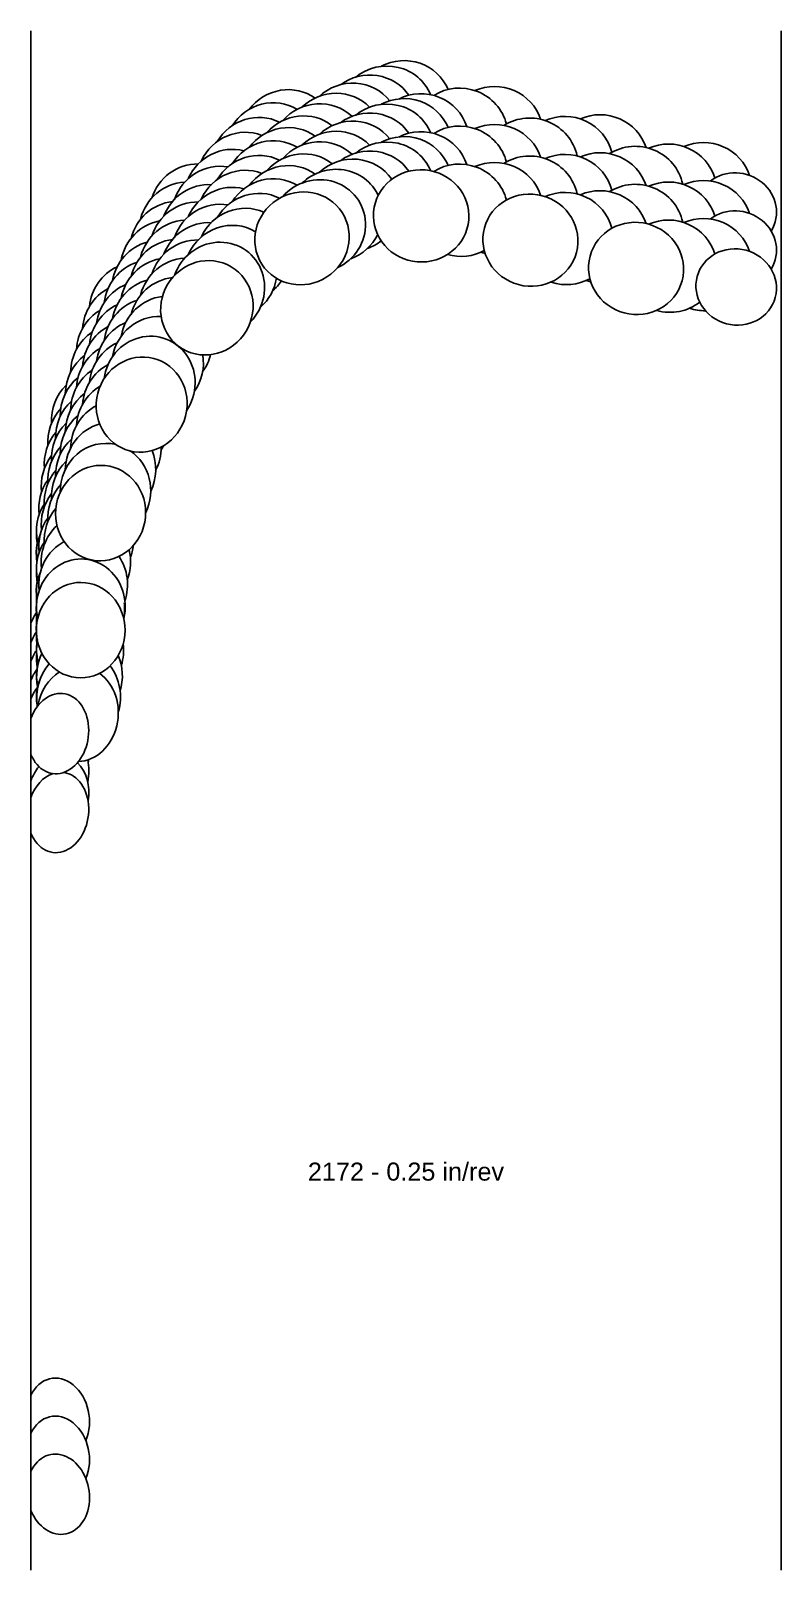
# Model space of a CAD drawing. Header units: inches. Extents: x -4.9 to 0, y -9 to 1.1.
import ezdxf
from ezdxf.enums import TextEntityAlignment as Align

# ---------------------------------------------------------------- set-up
doc = ezdxf.new("R2010")
doc.units = ezdxf.units.IN
doc.header["$MEASUREMENT"] = 0
for name, color, linetype, true_color in [('Blade_1', 30, 'Continuous', 0xff7f00), ('Blade_2', 7, 'Continuous', 0xcccc00), ('Blade_3', 7, 'Continuous', 0x00cc00), ('Blade_4', 7, 'Continuous', 0x00cccc), ('Blade_5', 7, 'Continuous', 0x0066cc), ('Blade_6', 190, 'Continuous', 0x7f00ff), ('Blade_7', 7, 'Continuous', 0xcc00cc)]:
    doc.layers.add(name, color=color, linetype=linetype, true_color=true_color)
doc.layers.add('Gage_Line', color=7, linetype='Continuous')
doc.styles.get("Standard").update_dxf_attribs({"font": 'arial.ttf'})

msp = doc.modelspace()

# ---------------------------------------------------------------- linework, layer by layer
at = {"layer": 'Blade_1'}
for centre, major_axis, ratio, start_param, end_param in [((-2.369, 0.419), (0.313, -0.027), 0.965926, 6.665049, 8.425628), ((-3.153, 0.271), (0.264, 0.17), 0.962886, 6.603958, 8.140081), ((-1.65, 0.259), (0.303, -0.081), 0.965926, 6.736801, 8.696125), ((-2.369, 0.169), (0.313, -0.027), 0.965926, 6.665049, 8.425628), ((-3.153, 0.021), (0.264, 0.17), 0.962886, 6.603958, 8.140081), ((-1.65, 0.009), (0.303, -0.081), 0.965926, 6.736801, 8.696125), ((-0.955, 0.073), (0.303, -0.081), 0.965926, 6.736312, 8.695754), ((-0.296, -0.049), (0.257, -0.069), 0.939693, 6.008418, 8.794172), ((-3.779, -0.186), (0.16, 0.27), 0.958446, 6.740043, 8.024007), ((-0.955, -0.177), (0.303, -0.081), 0.965926, 6.736312, 8.695754), ((-0.296, -0.299), (0.257, -0.069), 0.939693, 6.008418, 8.794172), ((-3.779, -0.436), (0.16, 0.27), 0.958446, 6.740043, 8.024007), ((-4.208, -0.823), (0.079, 0.304), 0.949653, 6.90394, 7.9814), ((-4.208, -1.073), (0.079, 0.304), 0.949653, 6.90394, 7.9814), ((-4.478, -1.537), (0.03, 0.313), 0.941683, 7.089852, 7.970706), ((-4.478, -1.787), (0.03, 0.313), 0.941683, 7.089852, 7.970706), ((-4.609, -2.307), (0.001, 0.314), 0.92945, 7.428729, 8.01961), ((-4.654, -2.299), (0.001, 0.266), 0.92945, 1.30496, 1.613524), ((-4.609, -2.557), (0.001, 0.314), 0.92945, 7.428729, 8.01961), ((-4.654, -2.549), (0.001, 0.266), 0.92945, 1.30496, 1.613524), ((-4.654, -2.799), (0.001, 0.266), 0.92945, 1.30496, 1.613524), ((-4.757, -2.988), (0.036, 0.263), 0.751466, 7.258048, 7.572663), ((-4.757, -3.238), (0.036, 0.263), 0.751466, 7.234608, 7.572663), ((-4.757, -3.488), (0.036, 0.263), 0.751466, 2.216632, 7.572663), ((-4.757, -7.993), (-0.046, 0.262), 0.766045, 3.991316, 7.121442), ((-4.757, -8.243), (-0.046, 0.262), 0.766045, 3.991316, 7.121442), ((-4.757, -8.493), (-0.046, 0.262), 0.766045, 1.850861, 7.121442)]:
    msp.add_ellipse(centre, major_axis=major_axis, ratio=ratio, start_param=start_param, end_param=end_param, dxfattribs=at)
for centre, major_axis, ratio in [((-2.369, -0.081), (0.313, -0.027), 0.965926), ((-3.153, -0.229), (0.264, 0.17), 0.962886), ((-1.65, -0.241), (0.303, -0.081), 0.965926), ((-0.955, -0.427), (0.303, -0.081), 0.965926), ((-0.296, -0.549), (0.257, -0.069), 0.939693), ((-3.779, -0.686), (0.16, 0.27), 0.958446), ((-4.208, -1.323), (0.079, 0.304), 0.949653), ((-4.478, -2.037), (0.03, 0.313), 0.941683), ((-4.609, -2.807), (0.001, 0.314), 0.92945)]:
    msp.add_ellipse(centre, major_axis=major_axis, ratio=ratio, dxfattribs=at)
at = {"layer": 'Blade_2'}
for centre, major_axis, ratio, start_param, end_param in [((-3.046, 0.352), (0.276, 0.149), 0.963448, 6.589, 8.224376), ((-3.046, 0.102), (0.276, 0.149), 0.963448, 6.589, 8.224376), ((-3.704, -0.064), (0.174, 0.261), 0.959077, 6.67775, 8.124236), ((-3.046, -0.148), (0.276, 0.149), 0.963448, 4.647457, 8.224376), ((-3.704, -0.314), (0.174, 0.261), 0.959077, 6.67775, 8.124236), ((-3.704, -0.564), (0.174, 0.261), 0.959077, 4.520238, 8.124236), ((-4.157, -0.686), (0.082, 0.303), 0.954813, 6.839488, 7.996849), ((-4.157, -0.936), (0.082, 0.303), 0.954813, 6.839488, 7.996849), ((-4.157, -1.186), (0.082, 0.303), 0.954813, 4.363571, 7.996849), ((-4.446, -1.392), (0.028, 0.313), 0.946947, 7.029119, 7.970879), ((-4.446, -1.642), (0.028, 0.313), 0.946947, 7.029119, 7.970879), ((-4.446, -1.892), (0.028, 0.313), 0.946947, 6.142132, 7.970879), ((-4.446, -1.892), (0.028, 0.313), 0.946947, 4.329572, 5.797789), ((-4.608, -2.153), (0.007, 0.314), 0.929458, 7.273784, 8.115951), ((-4.608, -2.403), (0.007, 0.314), 0.929458, 7.273784, 8.115951), ((-4.608, -2.653), (0.007, 0.314), 0.929458, 4.48564, 8.115951), ((-4.629, -3.359), (0.024, 0.313), 0.851073, 0.552881, 1.459365), ((-4.629, -3.359), (0.024, 0.313), 0.851073, 3.247037, 5.804113), ((-4.672, -3.351), (0.02, 0.265), 0.851073, 1.463912, 1.473975), ((-4.757, -4.007), (0.036, 0.263), 0.751466, 2.216473, 6.277746), ((-4.757, -3.757), (0.036, 0.263), 0.751466, 4.626032, 4.907144), ((-4.757, -4.007), (0.036, 0.263), 0.751466, 0.370029, 1.289637)]:
    msp.add_ellipse(centre, major_axis=major_axis, ratio=ratio, start_param=start_param, end_param=end_param, dxfattribs=at)
at = {"layer": 'Blade_3'}
for centre, major_axis, ratio, start_param, end_param in [((-2.936, 0.421), (0.288, 0.125), 0.963963, 6.638843, 8.220525), ((-2.112, 0.456), (0.303, -0.081), 0.965926, 6.776848, 8.697755), ((-2.112, 0.206), (0.303, -0.081), 0.965926, 6.776848, 8.697755), ((-1.418, 0.27), (0.303, -0.081), 0.965926, 6.776388, 8.555389), ((-2.936, 0.171), (0.288, 0.125), 0.963963, 6.638843, 8.220525), ((-3.623, 0.047), (0.189, 0.251), 0.959733, 6.658845, 8.092573), ((-1.418, 0.02), (0.303, -0.081), 0.965926, 6.776388, 8.555389), ((-0.737, 0.088), (0.303, -0.081), 0.965926, 6.819517, 8.553217), ((-2.936, -0.079), (0.288, 0.125), 0.963963, 6.308158, 8.220525), ((-2.112, -0.044), (0.303, -0.081), 0.965926, 6.776848, 8.697755), ((-3.623, -0.203), (0.189, 0.251), 0.959733, 6.658845, 8.092573), ((-0.737, -0.162), (0.303, -0.081), 0.965926, 6.819517, 8.553217), ((-1.418, -0.23), (0.303, -0.081), 0.965926, 6.776388, 8.555389), ((-0.737, -0.412), (0.303, -0.081), 0.965926, 6.819517, 8.553217), ((-3.623, -0.453), (0.189, 0.251), 0.959733, 6.381367, 8.092573), ((-4.103, -0.556), (0.093, 0.3), 0.955372, 6.826787, 7.985382), ((-2.936, -0.079), (0.288, 0.125), 0.963963, 4.657575, 5.436334), ((-2.112, -0.044), (0.303, -0.081), 0.965926, 4.694008, 5.496151), ((-4.103, -0.806), (0.093, 0.3), 0.955372, 6.826787, 7.985382), ((-3.623, -0.453), (0.189, 0.251), 0.959733, 4.505766, 5.215427), ((-1.418, -0.23), (0.303, -0.081), 0.965926, 4.655388, 5.496394), ((-0.737, -0.412), (0.303, -0.081), 0.965926, 4.697639, 5.663834), ((-4.103, -1.056), (0.093, 0.3), 0.955372, 6.520973, 7.985382), ((-4.413, -1.254), (0.035, 0.312), 0.947332, 7.00635, 7.955348), ((-4.103, -1.056), (0.093, 0.3), 0.955372, 4.390548, 5.192678), ((-4.413, -1.504), (0.035, 0.312), 0.947332, 7.00635, 7.955348), ((-4.413, -1.754), (0.035, 0.312), 0.947332, 6.642109, 7.955348), ((-4.413, -1.754), (0.035, 0.312), 0.947332, 4.35798, 5.23962), ((-4.593, -2.008), (0.011, 0.314), 0.929651, 7.244848, 8.012587), ((-4.593, -2.258), (0.011, 0.314), 0.929651, 7.244848, 8.012587), ((-4.593, -2.508), (0.011, 0.314), 0.929651, 6.758745, 8.012587), ((-4.593, -2.508), (0.011, 0.314), 0.929651, 4.400831, 5.380044), ((-4.667, -2.743), (0.012, 0.266), 0.875847, 1.513537, 1.7074), ((-4.623, -2.751), (0.014, 0.314), 0.875847, 7.820741, 7.922955), ((-4.623, -3.251), (0.014, 0.314), 0.875847, 7.109896, 8.070754), ((-4.667, -2.993), (0.012, 0.266), 0.875847, 1.513537, 1.825985), ((-4.623, -3.001), (0.014, 0.314), 0.875847, 7.820741, 8.049579), ((-4.667, -3.243), (0.012, 0.266), 0.875847, 1.075042, 1.825985), ((-4.623, -3.251), (0.014, 0.314), 0.875847, 4.443069, 5.481815), ((-4.757, -3.897), (0.036, 0.263), 0.751466, 7.150354, 7.572823), ((-4.757, -3.897), (0.036, 0.263), 0.751466, 4.685195, 5.780626), ((-4.757, -3.647), (0.036, 0.263), 0.751466, 4.697953, 4.767806)]:
    msp.add_ellipse(centre, major_axis=major_axis, ratio=ratio, start_param=start_param, end_param=end_param, dxfattribs=at)
at = {"layer": 'Blade_4'}
for centre, major_axis, ratio, start_param, end_param in [((-2.825, 0.489), (0.297, 0.101), 0.964425, 6.610798, 8.296807), ((-3.538, 0.16), (0.205, 0.238), 0.960391, 6.61114, 8.141992), ((-2.825, 0.239), (0.297, 0.101), 0.964425, 6.610798, 8.296807), ((-3.538, -0.09), (0.205, 0.238), 0.960391, 6.61114, 8.141992), ((-2.825, -0.011), (0.297, 0.101), 0.964425, 6.541867, 8.296807), ((-3.538, -0.34), (0.205, 0.238), 0.960391, 6.563241, 8.141992), ((-4.046, -0.422), (0.106, 0.296), 0.955952, 6.788002, 8.025911), ((-2.825, -0.011), (0.297, 0.101), 0.964425, 4.728631, 5.064872), ((-4.046, -0.672), (0.106, 0.296), 0.955952, 6.788002, 8.025911), ((-3.538, -0.34), (0.205, 0.238), 0.960391, 4.542888, 4.826713), ((-4.046, -0.922), (0.106, 0.296), 0.955952, 6.725489, 8.025911), ((-4.378, -1.111), (0.043, 0.311), 0.947748, 6.972475, 7.97955), ((-4.046, -0.922), (0.106, 0.296), 0.955952, 4.413871, 4.805798), ((-4.378, -1.361), (0.043, 0.311), 0.947748, 6.972475, 7.97955), ((-4.378, -1.611), (0.043, 0.311), 0.947748, 6.876017, 7.97955), ((-4.378, -1.611), (0.043, 0.311), 0.947748, 4.361837, 4.867994), ((-4.575, -1.858), (0.008, 0.314), 0.935326, 7.187332, 8.008344), ((-4.575, -2.108), (0.008, 0.314), 0.935326, 7.187332, 8.008344), ((-4.575, -2.358), (0.008, 0.314), 0.935326, 7.012579, 8.008344), ((-4.575, -2.358), (0.008, 0.314), 0.935326, 4.35415, 4.995144), ((-4.661, -2.602), (0.006, 0.266), 0.898002, 1.520184, 1.689733), ((-4.617, -2.61), (0.007, 0.314), 0.898002, 7.837413, 7.915461), ((-4.661, -2.852), (0.006, 0.266), 0.898002, 1.520184, 1.740017), ((-4.617, -2.86), (0.007, 0.314), 0.898002, 7.837413, 7.968338), ((-4.617, -3.11), (0.007, 0.314), 0.898002, 7.375829, 8.095942), ((-4.661, -3.102), (0.006, 0.266), 0.898002, 1.286635, 1.773177), ((-4.617, -3.11), (0.007, 0.314), 0.898002, 4.412006, 5.182017), ((-4.757, -3.75), (0.036, 0.263), 0.751466, 1.233435, 1.289637), ((-4.757, -3.75), (0.036, 0.263), 0.751466, 4.613048, 5.15725)]:
    msp.add_ellipse(centre, major_axis=major_axis, ratio=ratio, start_param=start_param, end_param=end_param, dxfattribs=at)
at = {"layer": 'Blade_5'}
for centre, major_axis, ratio, start_param, end_param in [((-2.712, 0.542), (0.305, 0.075), 0.96483, 6.631778, 8.26381), ((-1.881, 0.467), (0.303, -0.081), 0.965926, 6.847508, 8.549068), ((-3.448, 0.259), (0.22, 0.224), 0.96104, 6.582105, 8.108176), ((-2.712, 0.292), (0.305, 0.075), 0.96483, 6.631778, 8.26381), ((-1.881, 0.217), (0.303, -0.081), 0.965926, 6.847508, 8.549068), ((-1.187, 0.281), (0.303, -0.081), 0.965926, 6.847222, 8.549068), ((-0.506, 0.098), (0.303, -0.081), 0.965926, 6.842651, 8.549068), ((-3.448, 0.009), (0.22, 0.224), 0.96104, 6.582105, 8.108176), ((-2.712, 0.042), (0.305, 0.075), 0.96483, 6.631778, 8.26381), ((-1.187, 0.031), (0.303, -0.081), 0.965926, 6.847222, 8.549068), ((-1.881, -0.033), (0.303, -0.081), 0.965926, 6.847508, 8.549068), ((-3.448, -0.241), (0.22, 0.224), 0.96104, 6.582105, 8.108176), ((-0.506, -0.152), (0.303, -0.081), 0.965926, 6.842651, 8.549068), ((-3.985, -0.298), (0.118, 0.291), 0.956548, 6.750428, 8.003444), ((-1.187, -0.219), (0.303, -0.081), 0.965926, 6.847222, 8.549068), ((-0.506, -0.402), (0.303, -0.081), 0.965926, 6.842651, 8.549068), ((-3.985, -0.548), (0.118, 0.291), 0.956548, 6.750428, 8.003444), ((-2.712, 0.042), (0.305, 0.075), 0.96483, 4.715493, 4.750211), ((-1.881, -0.033), (0.303, -0.081), 0.965926, 4.649391, 4.750591), ((-3.985, -0.798), (0.118, 0.291), 0.956548, 6.750428, 8.003444), ((-1.187, -0.219), (0.303, -0.081), 0.965926, 4.649391, 4.750828), ((-4.34, -0.976), (0.051, 0.31), 0.94819, 6.951346, 7.955584), ((-0.506, -0.402), (0.303, -0.081), 0.965926, 4.649391, 4.992161), ((-4.34, -1.226), (0.051, 0.31), 0.94819, 6.951346, 7.955584), ((-4.34, -1.476), (0.051, 0.31), 0.94819, 6.951346, 7.955584), ((-4.555, -1.716), (0.013, 0.314), 0.935575, 7.159302, 7.97854), ((-4.34, -1.476), (0.051, 0.31), 0.94819, 4.365349, 4.482915), ((-4.555, -1.966), (0.013, 0.314), 0.935575, 7.159302, 7.97854), ((-4.555, -2.216), (0.013, 0.314), 0.935575, 7.159302, 7.97854), ((-4.555, -2.216), (0.013, 0.314), 0.935575, 4.376282, 4.643123), ((-4.658, -2.431), (0.002, 0.266), 0.911409, 1.54925, 1.745506), ((-4.613, -2.439), (0.003, 0.314), 0.911408, 7.945454, 8.029615), ((-4.658, -2.681), (0.002, 0.266), 0.911409, 1.659487, 1.756373), ((-4.613, -2.689), (0.003, 0.314), 0.911408, 7.938209, 8.029615), ((-4.658, -2.931), (0.002, 0.266), 0.911409, 1.361611, 1.756373), ((-4.613, -2.939), (0.003, 0.314), 0.911408, 7.663413, 8.1307), ((-4.613, -2.939), (0.003, 0.314), 0.911408, 4.395865, 4.855634)]:
    msp.add_ellipse(centre, major_axis=major_axis, ratio=ratio, start_param=start_param, end_param=end_param, dxfattribs=at)
at = {"layer": 'Blade_6'}
for centre, major_axis, ratio, start_param, end_param in [((-2.598, 0.602), (0.31, 0.047), 0.965175, 6.512332, 8.407327), ((-3.353, 0.356), (0.235, 0.208), 0.961678, 6.573436, 8.151742), ((-2.598, 0.352), (0.31, 0.047), 0.965175, 6.512332, 8.407327), ((-3.353, 0.106), (0.235, 0.208), 0.961678, 6.573436, 8.151742), ((-2.598, 0.102), (0.31, 0.047), 0.965175, 6.512332, 8.407327), ((-3.922, -0.171), (0.141, 0.281), 0.957158, 6.780495, 8.078494), ((-3.353, -0.144), (0.235, 0.208), 0.961678, 6.573436, 8.151742), ((-3.922, -0.421), (0.141, 0.281), 0.957158, 6.780495, 8.078494), ((-3.922, -0.671), (0.141, 0.281), 0.957158, 6.780495, 8.078494), ((-4.299, -0.838), (0.066, 0.307), 0.948657, 6.957173, 8.004051), ((-4.299, -1.088), (0.066, 0.307), 0.948657, 6.957173, 8.004051), ((-4.299, -1.338), (0.066, 0.307), 0.948657, 6.957173, 8.004051), ((-4.532, -1.569), (0.018, 0.313), 0.935854, 7.132462, 7.991641), ((-4.532, -1.819), (0.018, 0.313), 0.935854, 7.132462, 7.991641), ((-4.532, -2.069), (0.018, 0.313), 0.935854, 7.132462, 7.991641), ((-4.655, -2.304), (-0.003, 0.266), 0.923704, 1.511159, 1.653689), ((-4.61, -2.312), (-0.004, 0.314), 0.923704, 7.855567, 7.99339), ((-4.655, -2.554), (-0.003, 0.266), 0.923704, 1.511159, 1.669822), ((-4.61, -2.562), (-0.004, 0.314), 0.923704, 7.855567, 7.99339), ((-4.655, -2.804), (-0.003, 0.266), 0.923704, 1.393039, 1.669822), ((-4.61, -2.812), (-0.004, 0.314), 0.923704, 7.855567, 8.039631)]:
    msp.add_ellipse(centre, major_axis=major_axis, ratio=ratio, start_param=start_param, end_param=end_param, dxfattribs=at)
at = {"layer": 'Blade_7'}
for centre, major_axis, ratio, start_param, end_param in [((-2.484, 0.637), (0.312, 0.038), 0.965456, 6.54682, 8.226543), ((-3.254, 0.443), (0.25, 0.19), 0.962299, 6.570544, 8.142197), ((-2.484, 0.387), (0.312, 0.038), 0.965456, 6.54682, 8.226543), ((-3.254, 0.193), (0.25, 0.19), 0.962299, 6.570544, 8.142197), ((-2.484, 0.137), (0.312, 0.038), 0.965456, 6.54682, 8.226543), ((-3.853, -0.05), (0.145, 0.278), 0.95779, 6.724248, 8.041237), ((-3.254, -0.057), (0.25, 0.19), 0.962299, 6.570544, 8.142197), ((-3.853, -0.3), (0.145, 0.278), 0.95779, 6.724248, 8.041237), ((-3.853, -0.55), (0.145, 0.278), 0.95779, 6.724248, 8.041237), ((-4.255, -0.703), (0.069, 0.306), 0.949146, 6.909294, 7.984081), ((-4.255, -0.953), (0.069, 0.306), 0.949146, 6.909294, 7.984081), ((-4.255, -1.203), (0.069, 0.306), 0.949146, 6.909294, 7.984081), ((-4.505, -1.426), (0.017, 0.314), 0.941348, 7.084715, 7.961832), ((-4.505, -1.676), (0.017, 0.314), 0.941348, 7.084715, 7.961832), ((-4.505, -1.926), (0.017, 0.314), 0.941348, 7.084715, 7.961832), ((-4.61, -2.175), (0.002, 0.314), 0.923704, 7.813409, 8.06273), ((-4.61, -2.425), (0.002, 0.314), 0.923704, 7.813409, 8.06273), ((-4.656, -2.667), (0.002, 0.266), 0.923704, 1.410632, 1.749695), ((-4.61, -2.675), (0.002, 0.314), 0.923704, 4.53419, 4.86917), ((-4.757, -2.861), (0.036, 0.263), 0.751466, 7.259032, 7.572823), ((-4.61, -2.675), (0.002, 0.314), 0.923704, 7.813409, 8.06273), ((-4.757, -3.111), (0.036, 0.263), 0.751466, 7.255335, 7.572823), ((-4.757, -3.361), (0.036, 0.263), 0.751466, 7.198525, 7.572823)]:
    msp.add_ellipse(centre, major_axis=major_axis, ratio=ratio, start_param=start_param, end_param=end_param, dxfattribs=at)
at = {"layer": 'Gage_Line'}
for p, q in [((-4.938, -8.993), (-4.938, 1.137)), ((0, -8.993), (0, 1.137))]:
    msp.add_line(p, q, dxfattribs=at)

# ---------------------------------------------------------------- texts
msp.add_text('2172 - 0.25 in/rev', height=0.11875).set_placement((-2.469, -6.37), align=Align.MIDDLE_CENTER)

doc.saveas('drawing.dxf')
